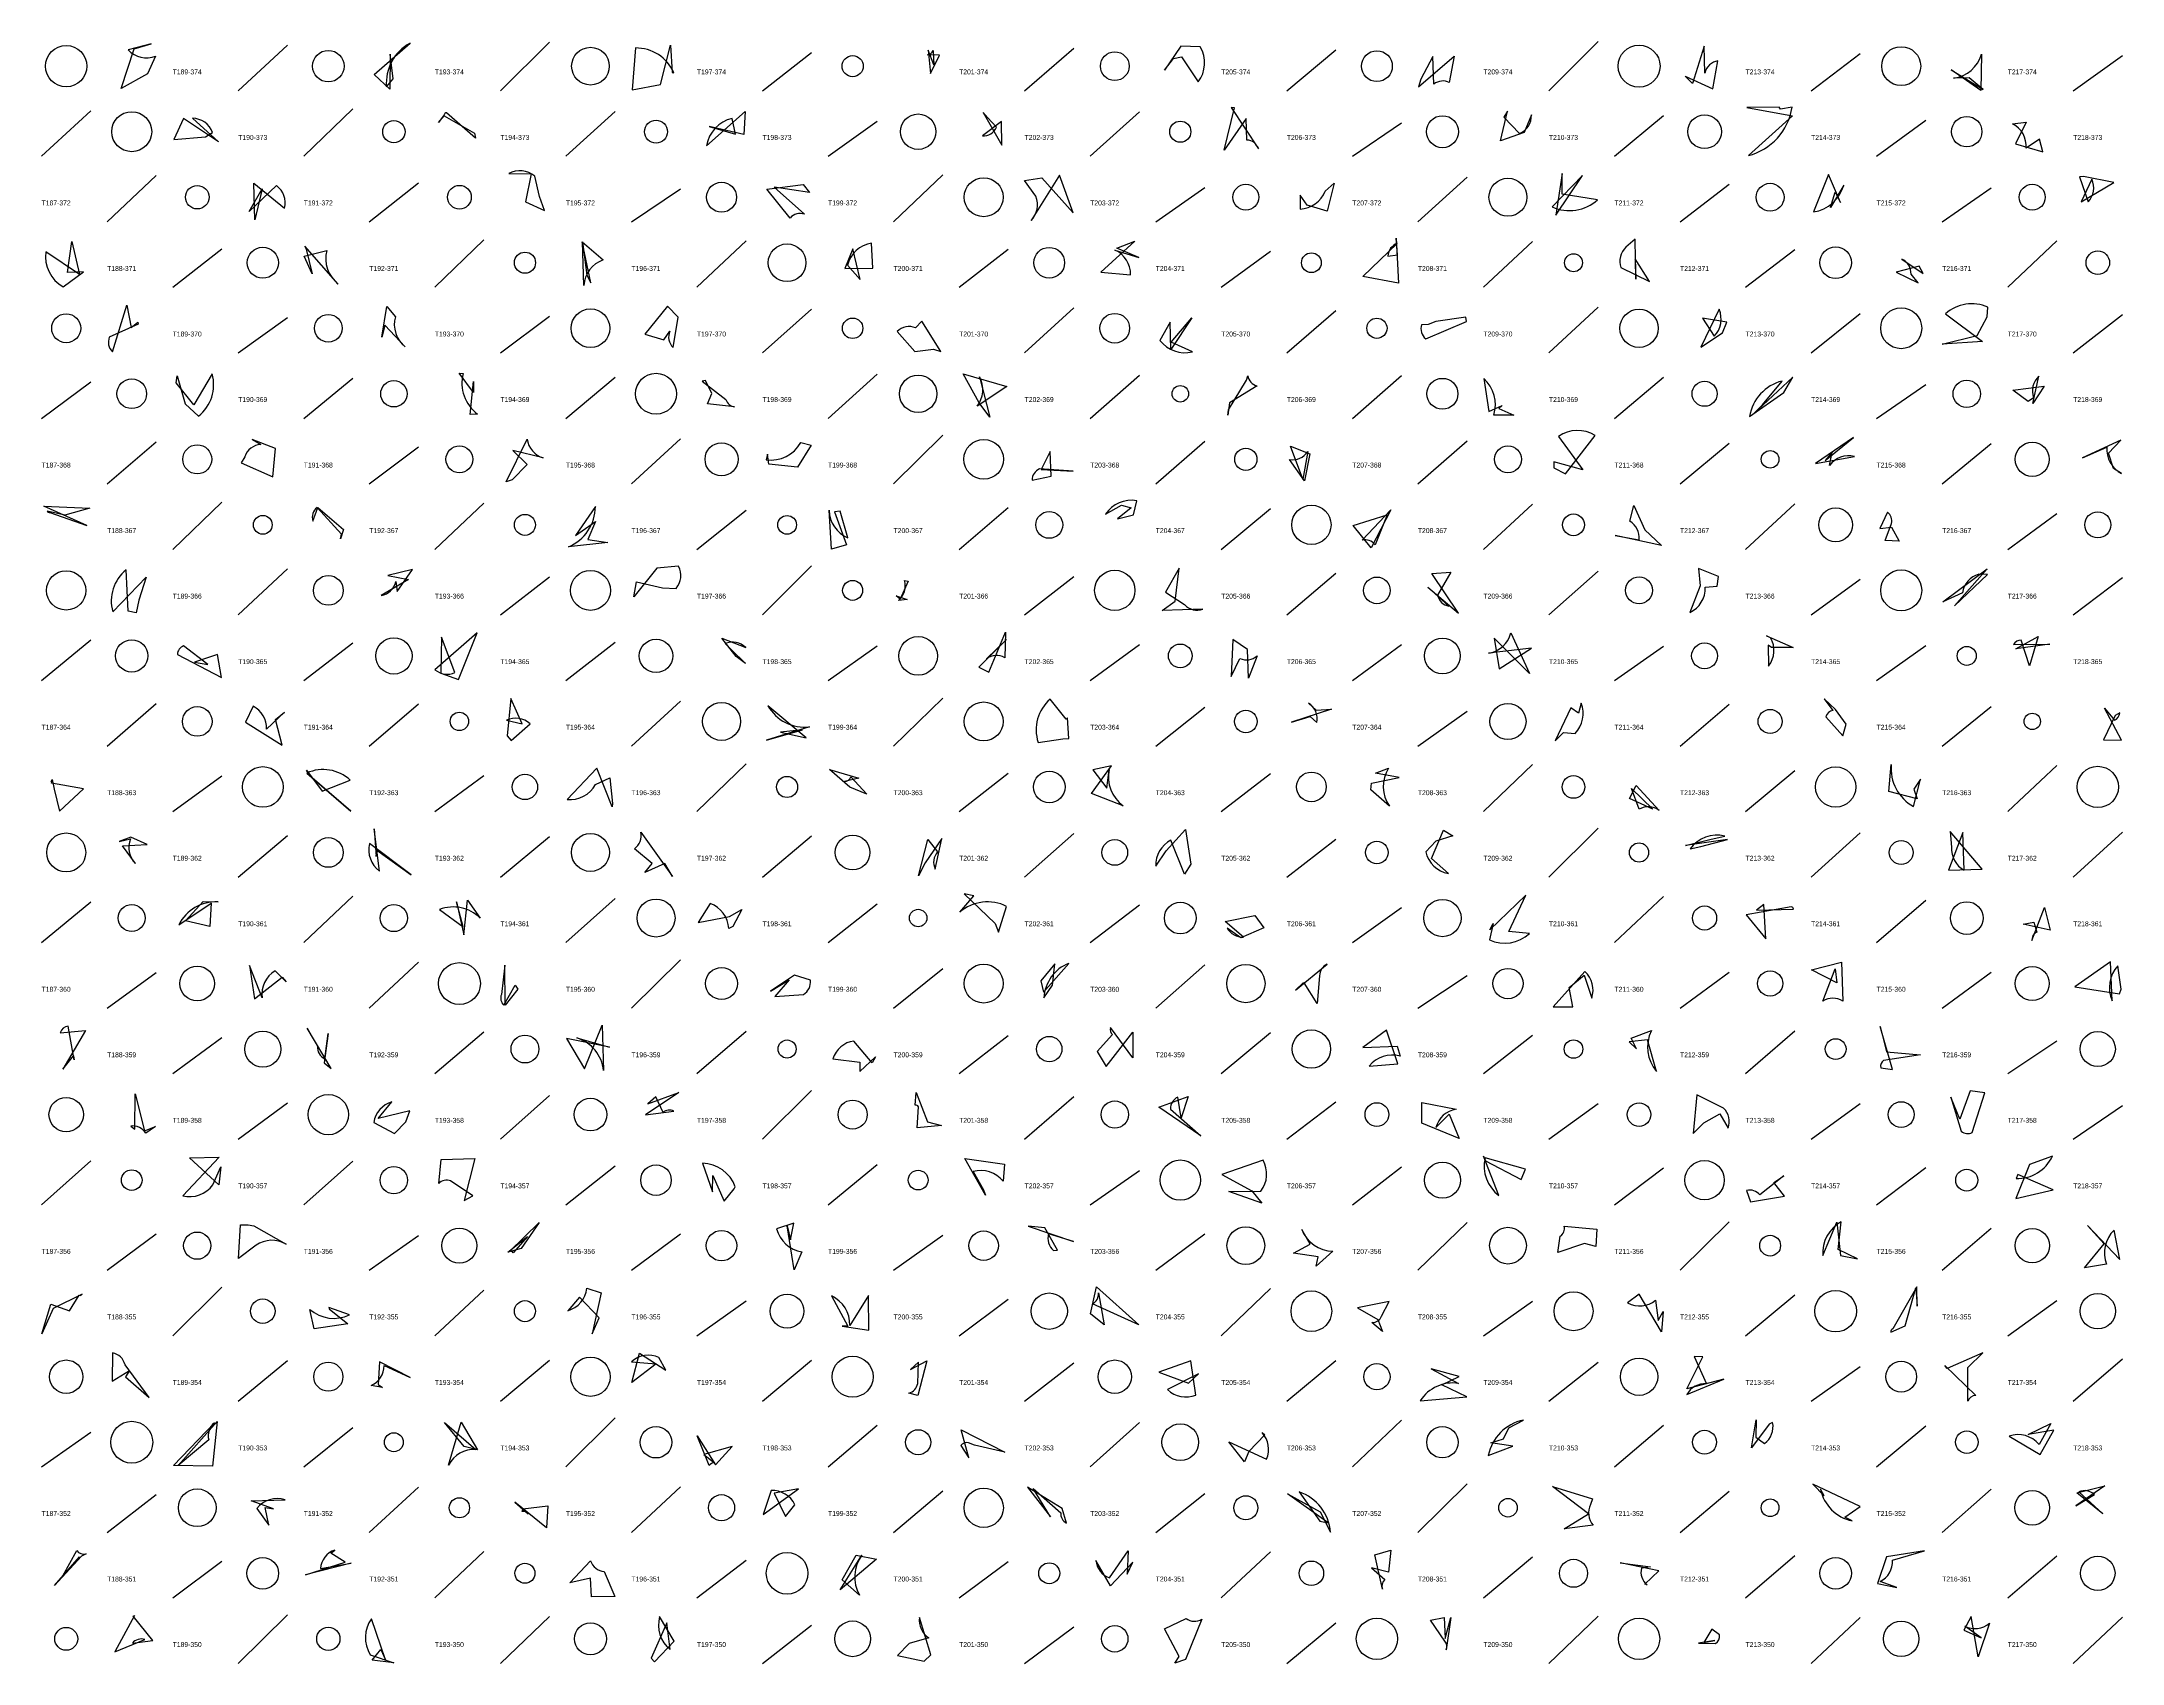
# Model space of a CAD drawing. Header units: millimetres. Extents: x -1 to 9990, y 0 to 15990.
# Drawn here: x 7480 to 8750, y 14000 to 14990 of the extents above; entities that cross this region are included whole.
import ezdxf

# ---------------------------------------------------------------- set-up
doc = ezdxf.new("R2010")
doc.units = ezdxf.units.MM
doc.layers.add('TEXT', color=3, linetype='Continuous')
doc.layers.add('WALL', color=1, linetype='Continuous')

msp = doc.modelspace()

# ---------------------------------------------------------------- linework, layer by layer
for points in [[(7536.4, 14985.5), (7546.9, 14988.6), (7532.8, 14984.9, 0.3), (7549.6, 14981.1), (7544.6, 14970.3), (7528.5, 14961.3)], [(7692.6, 14960.9), (7683, 14970), (7704.9, 14989.1, 0.3), (7690.5, 14962.3), (7694.5, 14967.2), (7692.7, 14982.3)], [(7863.9, 14987.8), (7864.9, 14971.2), (7865.9, 14971, 0.3), (7842.4, 14986.1), (7840.5, 14960.6), (7857.8, 14963.8)], [(8170.9, 14979.7), (8175.8, 14980.6), (8186, 14965.4, 0.3), (8187.2, 14986.7), (8175.4, 14987.3), (8165.4, 14972.6)], [(8483.2, 14968.9), (8500, 14961.2), (8503.1, 14978.3, 0.3), (8495.2, 14970.8), (8494.8, 14987.2), (8487.7, 14964.5)], [(8022.5, 14970.5), (8028.1, 14981.8), (8020.5, 14981.9, 0.3), (8024.2, 14984.5), (8024.6, 14975.9), (8021.2, 14984.7)], [(8320.4, 14962.4), (8342.2, 14981.1), (8339.2, 14965, 0.3), (8329.8, 14964), (8329.1, 14980.9), (8321.8, 14967)], [(8665.1, 14960.8), (8656.4, 14967.9), (8647, 14967.7, 0.3), (8664.1, 14982.3), (8663.7, 14960.1), (8645.5, 14972.8)], [(8208, 14949.5), (8206.1, 14949.8), (8222.7, 14924.6, 0.3), (8215.7, 14929.9), (8215.3, 14943), (8201.7, 14923.8)], [(8520.8, 14949.7), (8548.7, 14944.7), (8521.7, 14920.4, 0.3), (8548.4, 14949.9), (8541.3, 14948.8), (8540.6, 14949.9)], [(7560.7, 14930.2), (7580.1, 14931.8), (7584.4, 14934.6, 0.3), (7572.1, 14943.2), (7588, 14928.8), (7566.5, 14943.1)], [(7744.2, 14934), (7744.9, 14931.1), (7727.2, 14946.6, 0.3), (7725.6, 14945.3), (7722.2, 14940.7), (7725.7, 14944.6)], [(7887.5, 14938.1), (7903.5, 14933.4), (7901.4, 14943.1, 0.3), (7885.8, 14926.4), (7909.4, 14947.4), (7908.6, 14933.3)], [(8066, 14926.8), (8065.9, 14941.2), (8054.2, 14932.4, 0.3), (8062.9, 14937.7), (8057.3, 14943.7), (8054.7, 14946.7)], [(8374.7, 14947.5), (8372.5, 14943.9), (8382.1, 14933.8, 0.3), (8389.3, 14945.3), (8384.8, 14934.5), (8370.4, 14929.5)], [(8701.5, 14922.8), (8699.5, 14930.4), (8691.3, 14925, 0.3), (8683, 14939.7), (8691.2, 14940.8), (8684.7, 14927.6)], [(7787, 14886.8), (7783.9, 14895.4), (7781, 14907.9, 0.3), (7765.1, 14909.4), (7778.8, 14909.3), (7775.4, 14892.1)], [(7610.2, 14881.2), (7609.5, 14903.5), (7628.3, 14888.4, 0.3), (7623.4, 14902.1), (7606.6, 14886.2), (7614.7, 14900.2)], [(7948.7, 14897.9), (7927.1, 14901.1), (7945.6, 14884.6, 0.3), (7936.8, 14882.3), (7922.6, 14899.9), (7944.9, 14902.8)], [(8109.7, 14885.4), (8101.2, 14908.5), (8083.9, 14880.7, 0.3), (8086.9, 14895.6), (8080, 14905.3), (8090.5, 14906.8)], [(8252.4, 14890.2), (8248.1, 14896.2), (8248.1, 14887.8, 0.3), (8263.4, 14898.7), (8269, 14903.6), (8264.6, 14886.4)], [(8404.2, 14884), (8420.5, 14908.2), (8402, 14889.1, 0.3), (8429.7, 14893.4), (8408, 14896.9), (8408.1, 14909.5)], [(8577.9, 14891.8), (8570.6, 14908.8), (8561.4, 14886, 0.3), (8579.9, 14902.4), (8571.8, 14888.7), (8574.6, 14898.1)], [(8726.3, 14907.6), (8723.9, 14907.5), (8729.1, 14892.1, 0.3), (8731.4, 14906), (8724.8, 14892.2), (8744.8, 14904)], [(7498.4, 14867.9), (7503.1, 14847.8), (7482.5, 14861.6, 0.3), (7493.1, 14840.3), (7505.5, 14849.5), (7495.9, 14849)], [(7645.1, 14848.2), (7640.3, 14859.1), (7654, 14862.4, 0.3), (7661.1, 14842), (7640.6, 14865.1), (7641.4, 14863.2)], [(7815.3, 14842.8), (7809.9, 14867.8), (7822.7, 14856.7, 0.3), (7810.9, 14841.2), (7810.1, 14867.7), (7812.8, 14847.4)], [(7970.3, 14851.5), (7987.4, 14851.6), (7986.6, 14866.9, 0.3), (7971.8, 14853.5), (7979.7, 14844.8), (7975.1, 14863.4)], [(8147.3, 14868.1), (8126.4, 14849.3), (8144.7, 14847.7, 0.3), (8135.1, 14862.7), (8149.6, 14858.1), (8136.2, 14863.9)], [(8308.1, 14842.6), (8286.4, 14846.6), (8307.4, 14866.8, 0.3), (8301.7, 14859.1), (8307.6, 14859.8), (8306.7, 14870)], [(8453.1, 14845), (8452.7, 14869.4), (8447, 14864.5, 0.3), (8443.9, 14852), (8461.3, 14843.5), (8452.6, 14857.4)], [(8611.9, 14849.3), (8625.3, 14842.7), (8621, 14848, 0.3), (8615.4, 14857.2), (8628.4, 14848.5), (8626, 14852.9)], [(7538.8, 14818.8), (7538.9, 14817.5), (7521.3, 14809.6, 0.3), (7523.2, 14800.6), (7532.1, 14829.2), (7534.6, 14815.5)], [(7687.6, 14809.5), (7690.8, 14828.3), (7695.9, 14822, 0.3), (7701.9, 14803.6), (7689.5, 14816.9), (7688.5, 14812.6)], [(7848.2, 14811.5), (7859.7, 14808), (7863.4, 14813.3, 0.3), (7865.4, 14803.2), (7868.6, 14821.7), (7862.1, 14828.5)], [(8169.3, 14802), (8168.9, 14818.7), (8162.6, 14807.6, 0.3), (8182.4, 14800.6), (8169.5, 14806.6), (8182.1, 14821.3)], [(8330.9, 14819.1), (8326.2, 14817.4), (8322.2, 14817.2, 0.3), (8324.8, 14808.6), (8349.6, 14819.1), (8349.2, 14821.7)], [(8508.6, 14818.8), (8493.7, 14821.1), (8500.8, 14810.1, 0.3), (8503.9, 14826.6), (8492.7, 14803.4), (8505.9, 14812.2)], [(8661.3, 14810.6), (8667.4, 14822), (8667.9, 14827.8, 0.3), (8642.1, 14823.8), (8664.7, 14806.9), (8640.1, 14805.3)], [(8028.8, 14800.9), (8017.2, 14819.4), (8013.4, 14815.3, 0.3), (8002.2, 14813), (8012.9, 14800.9), (8024.3, 14802.3)], [(7562.8, 14785.9), (7567.7, 14768.9), (7575.8, 14761.4, 0.3), (7584.1, 14787.1), (7572.9, 14768.2), (7562.1, 14781.7)], [(7743.6, 14775.8), (7734.9, 14787.5), (7737.2, 14787.4, 0.3), (7746, 14762.6), (7741.5, 14762.4), (7743.5, 14782.5)], [(7885.2, 14783.1), (7883.2, 14782.7), (7897.7, 14771.6, 0.3), (7903, 14767), (7886.4, 14768.8), (7889.1, 14775.2)], [(8042.4, 14787.2), (8069.1, 14779.4), (8051, 14767.4, 0.3), (8052.4, 14785.3), (8058.7, 14760.8), (8052.3, 14769.5)], [(8204.5, 14765.3), (8215.4, 14783.3), (8216.2, 14786, 0.3), (8221.9, 14779.8), (8205, 14769.4), (8204, 14762)], [(8369.4, 14766.1), (8378.5, 14762), (8366.3, 14761.9, 0.3), (8360.2, 14784.3), (8363.3, 14764.1), (8371.5, 14767.8)], [(8524.4, 14762.4), (8530.4, 14768.2), (8542.3, 14782.8, 0.3), (8522.5, 14761.1), (8543.4, 14775.7), (8548.9, 14785.1)], [(8702.2, 14779.7), (8695.4, 14769), (8699, 14785.7, 0.3), (8695.8, 14772.6), (8692.4, 14770.3), (8683.2, 14777.3)], [(7622.7, 14741.7), (7608.6, 14747.2), (7613.7, 14744.1, 0.3), (7604, 14736.6), (7601.7, 14732.8), (7621.2, 14724.4)], [(7767.2, 14722.4), (7763.5, 14721.3), (7776.4, 14747.4, 0.3), (7786.2, 14735.9), (7767.7, 14740.3), (7776.4, 14731.9)], [(7923.8, 14732), (7923.1, 14738.2), (7922.2, 14734.7, 0.3), (7943.4, 14745.2), (7949.6, 14743.6), (7941.3, 14730.2)], [(8402.9, 14729.9), (8410.1, 14726.2), (8428.3, 14749.5, 0.3), (8405.8, 14749), (8420.7, 14728.6), (8402.9, 14733.5)], [(8585.8, 14748.4), (8562.7, 14732.4), (8586.5, 14736.7, 0.3), (8571.2, 14731.3), (8572.8, 14739.4), (8568.6, 14734.2)], [(8749, 14746.6), (8725.6, 14735.9), (8740.5, 14742.4, 0.3), (8749.5, 14726.3), (8744.6, 14729.4), (8741.5, 14738.7)], [(8090.1, 14728.7), (8109.6, 14727.8), (8089, 14729.1, 0.3), (8084.5, 14722.3), (8096.2, 14724.7), (8095.5, 14739.8)], [(8254, 14738.3), (8250.8, 14721.9), (8241.6, 14734.9, 0.3), (8252.8, 14739.8), (8249.7, 14722.9), (8242.2, 14743.1)], [(8136.7, 14698.7), (8146.5, 14701.1), (8148.4, 14709.7, 0.3), (8129.4, 14701.5), (8139.1, 14707.1), (8145, 14705.3)], [(8468.7, 14682.3), (8440.4, 14688.5), (8455, 14685.9, 0.3), (8449.4, 14697.2), (8451.9, 14706.9), (8458.5, 14692)], [(7509.4, 14705.2), (7494.1, 14700.9), (7483.3, 14703.3, 0.3), (7485, 14702.6), (7507.5, 14694.6), (7481.4, 14706.5)], [(7662.4, 14686.4), (7663, 14689.4), (7648.1, 14705.6, 0.3), (7645.5, 14697.3), (7648.5, 14705.5), (7664.3, 14692.2)], [(7813.3, 14686), (7825.5, 14684.3), (7801.5, 14681.5, 0.3), (7818, 14706.2), (7805.9, 14688.4), (7818, 14697)], [(7971.3, 14682.9), (7962.1, 14680.2), (7960.7, 14703.9, 0.3), (7972.1, 14687.1), (7967.3, 14703.3), (7963.9, 14703)], [(8280.5, 14694.6), (8301.3, 14701.1), (8293.9, 14682.8, 0.3), (8286, 14685.6), (8303.4, 14704.2), (8291.5, 14681)], [(8613.8, 14685), (8605.2, 14685.4), (8609.1, 14695.9, 0.3), (8606.6, 14702.7), (8601.9, 14692.7), (8609, 14693.6)], [(7843.1, 14660.2), (7859, 14656.5), (7867.3, 14656.2, 0.3), (7868.8, 14669.7), (7855.4, 14668.6), (7841.4, 14651.1)], [(7537.7, 14641.2), (7532.8, 14642.3), (7531.6, 14667.5, 0.3), (7523.4, 14642), (7543.8, 14663), (7539.3, 14649.1)], [(7691.4, 14664), (7704, 14661.6), (7687.3, 14651.9, 0.3), (7696.2, 14660.4), (7697, 14654.3), (7706.3, 14667.7)], [(8001.5, 14651.6), (8008.2, 14649.4), (8003, 14648.9, 0.3), (8006.6, 14661), (8008.9, 14660.6), (8004.1, 14649.6)], [(8174.3, 14668.5), (8165.9, 14654), (8177.6, 14646.3, 0.3), (8188.8, 14643.5), (8164, 14642.7), (8171.8, 14648.4)], [(8328.6, 14665.4), (8340.1, 14666.2), (8332, 14652, 0.3), (8338.9, 14645.4), (8326.1, 14656.9), (8344.7, 14641)], [(8491.3, 14668.4), (8492.4, 14657.8), (8486, 14641.5, 0.3), (8495.4, 14656.9), (8502.7, 14657.5), (8503.5, 14663.5)], [(8647.6, 14645.5), (8667.7, 14664.6), (8662.3, 14664.8, 0.3), (8652.4, 14653.5), (8640.5, 14648), (8667.5, 14668.2)], [(7573.4, 14611.2), (7581.4, 14609.7), (7566.7, 14621.2, 0.3), (7562.9, 14615.9), (7589.8, 14601.8), (7587.4, 14615.8)], [(7734.5, 14600.7), (7745.8, 14629), (7720.1, 14606.6, 0.3), (7732.3, 14604.9), (7724.1, 14626.4), (7723.7, 14604.4)], [(7904, 14614.7), (7895.2, 14625.9), (7909.8, 14620.1, 0.3), (7897.2, 14622.5), (7901.1, 14618.7), (7909.6, 14610.4)], [(8058.1, 14605.1), (8068.3, 14629.5), (8067.9, 14613.9, 0.3), (8056.7, 14613.2), (8068.9, 14625.1), (8052, 14608.1)], [(8207.1, 14625), (8206, 14602.4), (8211.4, 14613.4, 0.3), (8221.9, 14615.1), (8216.6, 14601.5), (8216.1, 14619)], [(8369.6, 14607.1), (8389.4, 14619.7), (8363.1, 14616.6, 0.3), (8376.8, 14629), (8388.1, 14604.2), (8366.5, 14625.9)], [(8535.8, 14620.1), (8533.9, 14621.6), (8534.1, 14608.8, 0.3), (8535.3, 14626.1), (8532.7, 14627.2), (8549, 14620.1)], [(8698.5, 14626.9), (8693.4, 14608.9), (8688.2, 14624.6, 0.3), (8683.6, 14621.9), (8705.7, 14622.2), (8685, 14619.4)], [(7622.8, 14576.2), (7628.2, 14580.6), (7617.2, 14570.3, 0.3), (7609.1, 14584.3), (7604.5, 14574.5), (7626.9, 14560.6)], [(7764.2, 14566.2), (7766.6, 14563.3), (7778.1, 14573.6, 0.3), (7763.7, 14575.7), (7773.4, 14573.5), (7766.4, 14589)], [(7931, 14568.4), (7946.6, 14565), (7923.3, 14584.6, 0.3), (7948.7, 14571.7), (7922.4, 14563.5), (7944.5, 14569.9)], [(8106.1, 14577.3), (8105.4, 14576.4), (8095.6, 14588.6, 0.3), (8088.2, 14562.2), (8103.4, 14564.3), (8107, 14564.5)], [(8242.8, 14574.6), (8254.2, 14578.1), (8258.4, 14574.3, 0.3), (8253.3, 14586.1), (8257.9, 14581.9), (8267.3, 14582.5)], [(8403.8, 14563.1), (8408.9, 14568.3), (8416, 14567.7, 0.3), (8419.6, 14586.1), (8418.1, 14580), (8413.4, 14583.4)], [(8575, 14582.2), (8568, 14588.8), (8573.3, 14581.6, 0.3), (8568.9, 14577.8), (8579.3, 14566.3), (8581.5, 14573.3)], [(8749.4, 14563.6), (8739.1, 14583), (8745.1, 14575.7, 0.3), (8748.4, 14580.3), (8745.5, 14578.7), (8738.5, 14563.7)], [(7641.7, 14545.3), (7651.3, 14532.5), (7668.4, 14539.2, 0.3), (7641.9, 14543.5), (7668.7, 14520.2), (7643.7, 14541.8)], [(7828.3, 14522.9), (7818.8, 14546.5), (7800.7, 14527.4, 0.3), (7818.1, 14536.5), (7826.8, 14540.5), (7828.4, 14525)], [(7960.9, 14545.6), (7978.8, 14540.4), (7970.1, 14538.4, 0.3), (7974, 14541.1), (7983.7, 14530.7), (7973.2, 14534.8)], [(8121.6, 14545.4), (8130.1, 14534.3), (8131.6, 14545.7, 0.3), (8140.1, 14523.5), (8120.8, 14531.1), (8133, 14547.8)], [(8308.5, 14540.7), (8294.1, 14543.4), (8302, 14546.5, 0.3), (8302.7, 14523.2), (8291.3, 14533.3), (8291.7, 14537.4)], [(8624.8, 14527.7), (8607.4, 14532.3), (8608.9, 14548.8, 0.3), (8622.6, 14523), (8626.7, 14539.7), (8622.7, 14533.6)], [(7490.9, 14520.3), (7505.6, 14533.8), (7486.1, 14537.4, 0.3), (7485.9, 14538.4), (7486.4, 14539.6), (7487.6, 14533.7)], [(8449.2, 14528), (8453.3, 14535.9), (8467.3, 14520.7, 0.3), (8455, 14521.4), (8450.4, 14534.1), (8463.4, 14521.5)], [(7534.4, 14504.4), (7527.3, 14501.7), (7534.3, 14503.3, 0.3), (7537.3, 14488.2), (7529.3, 14499.1), (7544.5, 14499.9)], [(7684.6, 14496.4), (7705.5, 14481.4), (7680.1, 14500.4, 0.3), (7686.2, 14483.7), (7682.9, 14509.4), (7684.2, 14492.5)], [(7848.1, 14482.7), (7852.7, 14488.3), (7841.8, 14497.2, 0.3), (7845.7, 14507.5), (7865, 14480.3), (7860.4, 14488.2)], [(8015.2, 14480.8), (8021, 14502.9), (8026.8, 14495.4, 0.3), (8025.4, 14484.9), (8029.4, 14503.5), (8019.3, 14488.7)], [(8181.4, 14487.9), (8177.6, 14481.8), (8169.3, 14502.5, 0.3), (8160.1, 14486.6), (8166.4, 14496.1), (8178.1, 14509)], [(8341.4, 14505.2), (8330.9, 14501.9), (8324.8, 14495.4, 0.3), (8338.6, 14482.2), (8328.4, 14491.3), (8335.7, 14508.7)], [(8483.3, 14499.2), (8499.1, 14503.1), (8507.4, 14505, 0.3), (8486.1, 14497.2), (8492.8, 14498.6), (8508.9, 14503)], [(8664.4, 14484.9), (8644.8, 14507.8), (8645.8, 14498.3, 0.3), (8653.5, 14484.2), (8652.6, 14507.3), (8643.9, 14484.3)], [(7737.8, 14444.7), (7739.9, 14465.9), (7747.6, 14454.9, 0.3), (7722.9, 14460.2), (7737.2, 14449.7), (7733.2, 14464.8)], [(8062, 14451.7), (8064.1, 14446.4), (8069, 14462.1, 0.3), (8040.4, 14458.6), (8048.9, 14468.5), (8043.1, 14469.7)], [(8363.9, 14447.7), (8366, 14451.6), (8363.7, 14441.7, 0.3), (8388.2, 14445.5), (8375.6, 14446.7), (8385.8, 14469)], [(7567.9, 14453.2), (7578.7, 14465), (7587.7, 14464.8, 0.3), (7563.7, 14450.9), (7583.5, 14464.1), (7582.6, 14449.9)], [(7907.4, 14460.1), (7901.8, 14449.8), (7899.4, 14448.6, 0.3), (7888.1, 14463.9), (7880.8, 14452.3), (7899.8, 14456)], [(8226, 14449), (8211.9, 14442.9), (8203.7, 14448.9, 0.3), (8213.5, 14443.4), (8202.3, 14452.9), (8220.4, 14456.5)], [(8531.2, 14463.3), (8526.6, 14459.7), (8549.3, 14460.4, 0.3), (8547.9, 14461.9), (8520.4, 14456.9), (8532.3, 14442.3)], [(8689.4, 14451.2), (8696, 14452.5), (8697.7, 14446.4, 0.3), (8694.7, 14441.2), (8702.5, 14461.5), (8706, 14447.5)], [(8089.9, 14416.7), (8091.4, 14409.8), (8107, 14427.3, 0.3), (8091.8, 14406.2), (8097, 14414.1), (8098.5, 14427)], [(8560.2, 14423.4), (8578.6, 14428.1), (8579.3, 14404.2, 0.3), (8567.2, 14404.3), (8574.7, 14423.9), (8575.8, 14415.5)], [(8748.2, 14408.7), (8749.2, 14411.5), (8747.2, 14425.8, 0.3), (8743.8, 14404.5), (8742.7, 14428.2), (8720.9, 14413)], [(7626.8, 14418.8), (7629.2, 14416), (7622.5, 14422.7, 0.3), (7614.6, 14406.3), (7606.9, 14426), (7609.9, 14405.6)], [(7763, 14401.9), (7762.7, 14426.2), (7760.6, 14408.4, 0.3), (7762.1, 14401.8), (7769, 14414), (7770.6, 14411.6)], [(7936.3, 14417.2), (7927.5, 14407.1), (7945, 14408.4, 0.3), (7949.2, 14417), (7939.6, 14420.1), (7924.8, 14410.4)], [(8249.8, 14415.2), (8245.4, 14410.9), (8264.6, 14426.8, 0.3), (8260, 14419.7), (8258.5, 14402.8), (8250.6, 14415.5)], [(8412.4, 14412.5), (8421.4, 14420.2), (8426.1, 14406.1, 0.3), (8421.9, 14422.3), (8402.6, 14400.8), (8414.6, 14400.8)], [(7811.4, 14363), (7822.1, 14389.5), (7823, 14361.9, 0.3), (7806.7, 14381.8), (7826.7, 14376.2), (7800.3, 14381.5)], [(7499.5, 14370.9), (7499.9, 14368.5), (7496.2, 14388.9, 0.3), (7491.3, 14385), (7506.8, 14386.3), (7493, 14362.8)], [(7656.7, 14363.1), (7642.1, 14387.7), (7648.3, 14376.7, 0.3), (7652.8, 14369.1), (7654.8, 14384.6), (7652.4, 14366.6)], [(7988.9, 14370.2), (7986.9, 14366.5), (7975.8, 14379.9, 0.3), (7963, 14369), (7979.5, 14367), (7979.3, 14361.3)], [(8146.1, 14385.3), (8146.1, 14369.6), (8132.4, 14388.2, 0.3), (8133.6, 14383.8), (8124.2, 14373.5), (8129.8, 14364.3)], [(8286.5, 14375.9), (8307.4, 14376.8), (8309.1, 14370.7, 0.3), (8290.3, 14364.6), (8307.8, 14366), (8300.8, 14386.6)], [(8453.5, 14375.1), (8450.2, 14381.7), (8462.5, 14386.3, 0.3), (8465.7, 14361.4), (8460.1, 14380.7), (8449, 14379.4)], [(8606, 14373.4), (8626.7, 14371.5), (8604.2, 14368.1, 0.3), (8602.5, 14363.6), (8609.6, 14362.5), (8602.2, 14388.7)], [(7542.7, 14325.1), (7549.5, 14327.8), (7543.6, 14323.6, 0.3), (7534.4, 14328), (7536.8, 14326.1), (7537, 14347.7)], [(7704.7, 14337.4), (7685.5, 14332.6), (7693.8, 14342.7, 0.3), (7682.8, 14330.2), (7695.4, 14323.5), (7702.2, 14330.5)], [(7869, 14348.4), (7848.5, 14334.9), (7865.9, 14337.1, 0.3), (7859.3, 14336.3), (7854.9, 14345.8), (7850, 14341.5)], [(8029.2, 14328.3), (8014.3, 14327), (8015.3, 14339.8, 0.3), (8013.2, 14340.7), (8013.7, 14348.5), (8020.6, 14330.5)], [(8179.7, 14346), (8175.6, 14333), (8173.5, 14345.7, 0.3), (8169, 14338.4), (8187.6, 14322.1), (8161.8, 14339.6)], [(8322.4, 14329.7), (8322.5, 14342.3), (8343.4, 14338.3, 0.3), (8331, 14327.1), (8339.2, 14335.2), (8345.2, 14320.4)], [(8494.6, 14330), (8504.3, 14335.4), (8509.3, 14326.8, 0.3), (8506.6, 14338.9), (8490.2, 14347), (8488, 14323.5)], [(8650.7, 14332.2), (8645.2, 14345.7), (8651.6, 14324.8, 0.3), (8658.3, 14324.1), (8666, 14348.3), (8657, 14349.6)], [(7570.3, 14308.6), (7588.4, 14309.1), (7566.1, 14285.4, 0.3), (7584.5, 14292.1), (7589.3, 14303.1), (7588.1, 14292.1)], [(7737.9, 14282.5), (7743.1, 14285.4), (7729.6, 14294.5, 0.3), (7722.4, 14292.9), (7723.8, 14307.6), (7744.4, 14308.1)], [(7896.5, 14282.2), (7902.6, 14289.6), (7903.4, 14291, 0.3), (7883.4, 14305.4), (7889.5, 14287.8), (7889.7, 14297.9)], [(8043.4, 14308.3), (8067.6, 14304.8), (8066.9, 14294.3, 0.3), (8048.5, 14300.2), (8054.9, 14289.1), (8056.2, 14285.9)], [(8224.7, 14280.9), (8204.7, 14288), (8224.2, 14288.3, 0.3), (8225.5, 14307.1), (8200.4, 14298.5), (8218.7, 14288.5)], [(8383, 14295.3), (8385.7, 14301.7), (8361, 14308.6, 0.3), (8369.5, 14285.6), (8360, 14309.6), (8361.2, 14306.8)], [(8707.8, 14289.1), (8686.1, 14298.4), (8685.1, 14296, 0.3), (8707.3, 14309.6), (8693.4, 14304.5), (8684.9, 14283.8)], [(8537.3, 14293.5), (8543.4, 14297.6), (8528.7, 14286, 0.3), (8520.6, 14288.6), (8523, 14281.7), (8543.7, 14285.2)], [(7606, 14267.8), (7609.6, 14267.1), (7629.2, 14255.9, 0.3), (7610.9, 14255.2), (7600.1, 14247.2), (7601.3, 14267.8)], [(7764.5, 14251.1), (7776.6, 14260.5), (7767.9, 14250.7, 0.3), (7765.6, 14251.5), (7783.6, 14269.1), (7772.7, 14253.3)], [(7937, 14258.5), (7939.2, 14268.8), (7928.6, 14265.3, 0.3), (7944, 14251.3), (7939.4, 14240.2), (7935.1, 14267)], [(8082.2, 14266.9), (8109.9, 14257.6), (8094.6, 14262.3, 0.3), (8097.7, 14252), (8100, 14252.2), (8092.3, 14265.8)], [(8244.1, 14250.5), (8254.3, 14255.9), (8249.1, 14264.8, 0.3), (8268.1, 14251.6), (8258, 14242.5), (8259.2, 14248.2)], [(8421.7, 14256.4), (8405.4, 14250.9), (8406.9, 14260.7, 0.3), (8409.3, 14266.8), (8429.2, 14265.1), (8428.6, 14254.5)], [(8588.4, 14247), (8576.5, 14252.7), (8578.4, 14269.5, 0.3), (8567.2, 14248.9), (8575.8, 14269.3), (8577.9, 14249)], [(8728.8, 14267.3), (8748.4, 14246.5), (8744.9, 14264.5, 0.3), (8740.3, 14243.6), (8726.8, 14241.4), (8738.9, 14256.2)], [(7485.6, 14219.2), (7497.1, 14215.2), (7503, 14224.7, 0.3), (7504.8, 14225.3), (7487.1, 14216.7), (7480.2, 14201.2)], [(7820.3, 14211), (7808.2, 14223.6), (7801.2, 14215.3, 0.3), (7812.8, 14229), (7821.6, 14226.3), (7816, 14201.1)], [(7984.9, 14203.4), (7984.6, 14224.5), (7973.3, 14206.3, 0.3), (7962.1, 14224.3), (7972.1, 14205.9), (7968.6, 14205.9)], [(8123.9, 14229.9), (8149.7, 14206.6), (8121.4, 14219.4, 0.3), (8125, 14226.1), (8128.6, 14206.6), (8120.1, 14213.4)], [(8468.8, 14202.3), (8455, 14225.3), (8448, 14220, 0.3), (8465.1, 14221.7), (8466.7, 14209.4), (8469.8, 14214.8)], [(8624.8, 14218), (8624.5, 14229.9), (8609.8, 14204.2, 0.3), (8608.6, 14202.2), (8617.5, 14206), (8623.9, 14229.3)], [(7667, 14207.3), (7646.3, 14204.3), (7643.7, 14216.1, 0.3), (7667.9, 14212.8), (7655.3, 14217.2), (7655.5, 14216.4)], [(8295.6, 14209.9), (8298.4, 14202.6), (8292, 14208, 0.3), (8297.9, 14212), (8302.5, 14221), (8283.1, 14217)], [(7531.3, 14175), (7545.6, 14162.3), (7530.9, 14182.3, 0.3), (7523.3, 14189.5), (7523.1, 14172.3), (7533.6, 14178.7)], [(7845, 14189.3), (7860.9, 14179), (7856.8, 14186.8, 0.3), (7840.1, 14184.1), (7855.1, 14182.9), (7840.2, 14171.4)], [(8494, 14187.1), (8488.7, 14187.3), (8496.2, 14170.6, 0.3), (8484.1, 14164.1), (8506.7, 14173.4), (8484.2, 14167.7)], [(8643.1, 14180.1), (8641.6, 14181.8), (8660.5, 14163.5, 0.3), (8655.6, 14160.1), (8655.6, 14180.6), (8664.8, 14189.6)], [(7685.4, 14170.3), (7688, 14168.4), (7681.2, 14169.7, 0.3), (7689, 14181.8), (7704.9, 14174.6), (7686.2, 14184.1)], [(8020.3, 14184.6), (8014.8, 14163.5), (8009.4, 14165, 0.3), (8014.7, 14170.8), (8015.3, 14183.8), (8010.3, 14179.5)], [(8180, 14171), (8186.2, 14176.8), (8167.2, 14167.2, 0.3), (8184.5, 14163.8), (8181.5, 14184.6), (8161.9, 14177.7)], [(8345.2, 14175.1), (8328.2, 14179.8), (8344.8, 14170.9, 0.3), (8321.5, 14160.3), (8349.9, 14162.7), (8334.7, 14170.1)], [(8372.2, 14137), (8375.6, 14143.7), (8384.4, 14148.5, 0.3), (8363, 14127), (8377.9, 14132.7), (8364.6, 14134.7)], [(8526.5, 14148.7), (8526.3, 14138.1), (8531.5, 14134.2, 0.3), (8536.5, 14147.1), (8534.4, 14146.1), (8523.7, 14131.5)], [(7584.3, 14120.3), (7560.4, 14120.7), (7585.5, 14146.9, 0.3), (7582, 14136.4), (7563.3, 14120.7), (7587.1, 14147.6)], [(7738, 14132.3), (7726, 14147), (7745, 14130.6, 0.3), (7728.4, 14121), (7736, 14147.3), (7746, 14130.3)], [(7901.5, 14132.4), (7884.1, 14127.6), (7890.7, 14122.4, 0.3), (7887.5, 14120.7), (7880.2, 14139), (7891.3, 14121.3)], [(8068, 14129), (8049.4, 14133.3), (8045.7, 14134.6, 0.3), (8041, 14133), (8045.9, 14125.4), (8041.2, 14142.6)], [(8214.2, 14123.1), (8204.6, 14135.2), (8227.6, 14124.7, 0.3), (8224.9, 14140.9), (8226.6, 14139.5), (8216.9, 14129.3)], [(8692.4, 14139.8), (8706.4, 14146.4), (8699.3, 14133.7, 0.3), (8680.8, 14138.8), (8699.8, 14127.6), (8708.2, 14142.3)], [(7621.5, 14094.3), (7607.9, 14099.2), (7628.6, 14099.9, 0.3), (7611.3, 14094.6), (7618.6, 14084.3), (7616.4, 14095.1)], [(7788.1, 14082.7), (7768.8, 14098.4), (7777, 14091.3, 0.3), (7773.3, 14092.7), (7773.8, 14094.4), (7789, 14096.1)], [(7927.1, 14103.9), (7934.1, 14089.6), (7939.8, 14096.8, 0.3), (7925.2, 14105.6), (7920.5, 14090.8), (7941.9, 14106.6)], [(8095.7, 14089.5), (8085.2, 14106.8), (8102, 14092, 0.3), (8105.6, 14085.6), (8102.9, 14094.6), (8081.7, 14107.5)], [(8240.5, 14103.5), (8260.3, 14092.5), (8266.7, 14080.1, 0.3), (8247.5, 14104.7), (8260.1, 14086.8), (8265.3, 14085.8)], [(8402.1, 14108), (8426.6, 14100.4), (8425.4, 14097, 0.3), (8426.9, 14084.3), (8409.2, 14082.2), (8424.1, 14091.3)], [(8561, 14109.5), (8567.9, 14102.3), (8565.7, 14106.4, 0.3), (8585.1, 14087), (8580.5, 14089.3), (8589.9, 14095.8)], [(8739.3, 14108.4), (8721.5, 14096.2), (8732.9, 14103, 0.3), (8723.5, 14104.8), (8738.1, 14091.3), (8722.1, 14104.1)], [(7503.1, 14065), (7492.9, 14053.4), (7501.4, 14068.9, 0.3), (7507.1, 14066.8), (7504.3, 14065.5), (7487.8, 14047.5)], [(7665.3, 14061.8), (7656.5, 14067.3), (7658.9, 14069.2, 0.3), (7650.2, 14057.9), (7668.9, 14061.1), (7641.1, 14054)], [(7815, 14052), (7802.4, 14049.1), (7815, 14062.7, 0.3), (7823.4, 14056), (7829.8, 14040.9), (7815.6, 14040.6)], [(7989.5, 14063.6), (7967.4, 14044.8), (7980.7, 14066.1, 0.3), (7979.2, 14041.7), (7968.6, 14051), (7977.1, 14066)], [(8146, 14061.8), (8132.3, 14047.3), (8123.5, 14062.9, 0.3), (8131.7, 14052.3), (8143.2, 14068.7), (8142.5, 14054.4)], [(8302, 14055.6), (8291.7, 14058.3), (8299.8, 14051.2, 0.3), (8298.4, 14045.3), (8293.7, 14066.3), (8303.4, 14069.2)], [(8443.4, 14061.4), (8462, 14059), (8456.5, 14058.2, 0.3), (8459.9, 14048), (8458.5, 14048.3), (8467.1, 14056.5)], [(8600.5, 14048.7), (8612.3, 14046.3), (8602.1, 14049.9, 0.3), (8609.7, 14063), (8629.3, 14068.8), (8606.1, 14065.1)], [(7536.7, 14029.3), (7524.7, 14007.1), (7543, 14014.6, 0.3), (7535.4, 14012.3), (7547.8, 14014), (7535.9, 14028.8)], [(7687.1, 14008.4), (7689.8, 14002.2), (7681.3, 14027.3, 0.3), (7680.6, 14005.2), (7695, 14000.3), (7681.7, 14001.9)], [(7854.1, 14000.9), (7866, 14013.5), (7857.2, 14028.6, 0.3), (7863.6, 14008.4), (7861.7, 14024.7), (7852, 14003.2)], [(8018.7, 14001.4), (8022.7, 14005.3), (8015.8, 14028.1, 0.3), (8021.5, 14015.6), (8009.6, 14012.1), (8002.3, 14004.9)], [(8174.3, 14004.3), (8165.4, 14021.1), (8178.5, 14027.4, 0.3), (8188.2, 14026.9), (8178.1, 14002.4), (8171.6, 14000.1)], [(8336.7, 14015.1), (8340.2, 14028.1), (8337.2, 14008.3, 0.3), (8336.4, 14013.6), (8327.7, 14026.4), (8336.1, 14028)], [(8501.3, 14013.9), (8491.2, 14012.4), (8501.7, 14012.2, 0.3), (8504.1, 14017.4), (8499.4, 14020.9), (8494.6, 14012.7)], [(8653.3, 14020.2), (8663.8, 14015.7), (8653.8, 14022.8, 0.3), (8668.9, 14024.5), (8661.9, 14004.1), (8657.7, 14028.6)]]:
    msp.add_lwpolyline(points, format="xyb", close=True)
for centre, radius in [((7495, 14975), 12.6), ((7815, 14975), 11.5), ((8455, 14975), 12.8), ((8615, 14975), 11.9), ((7655, 14975), 9.62), ((7975, 14975), 6.47), ((8135, 14975), 8.77), ((8295, 14975), 9.41), ((7535, 14935), 12.2), ((7695, 14935), 6.83), ((7855, 14935), 6.98), ((8015, 14935), 10.8), ((8175, 14935), 6.45), ((8335, 14935), 9.76), ((8495, 14935), 10.3), ((8655, 14935), 9.29), ((7575, 14895), 7.19), ((7735, 14895), 7.24), ((7895, 14895), 9.16), ((8055, 14895), 11.9), ((8215, 14895), 7.89), ((8375, 14895), 11.6), ((8535, 14895), 8.5), ((8695, 14895), 7.91), ((7615, 14855), 9.49), ((7775, 14855), 6.46), ((7935, 14855), 11.5), ((8095, 14855), 9.39), ((8255, 14855), 6.03), ((8415, 14855), 5.47), ((8575, 14855), 9.7), ((8735, 14855), 7.19), ((7495, 14815), 8.85), ((7655, 14815), 8.42), ((7815, 14815), 11.8), ((7975, 14815), 6.25), ((8135, 14815), 9.06), ((8295, 14815), 6.17), ((8455, 14815), 11.7), ((8615, 14815), 12.5), ((7535, 14775), 9.05), ((7695, 14775), 8.04), ((7855, 14775), 12.5), ((8015, 14775), 11.4), ((8335, 14775), 9.44), ((8655, 14775), 8.37), ((8175, 14775), 5.05), ((8495, 14775), 7.65), ((7895, 14735), 10.1), ((8055, 14735), 12.1), ((8695, 14735), 10.4), ((7575, 14735), 8.85), ((7735, 14735), 8.2), ((8215, 14735), 6.8), ((8375, 14735), 8.22), ((8535, 14735), 5.39), ((8255, 14695), 12), ((7615, 14695), 5.73), ((7775, 14695), 6.42), ((7935, 14695), 5.7), ((8095, 14695), 8.21), ((8415, 14695), 6.65), ((8575, 14695), 10.3), ((8735, 14695), 7.97), ((7495, 14655), 12), ((7655, 14655), 9.09), ((7815, 14655), 12.2), ((7975, 14655), 6.1), ((8135, 14655), 12.3), ((8295, 14655), 8.13), ((8455, 14655), 8.24), ((8615, 14655), 12.5), ((7535, 14615), 9.86), ((7695, 14615), 11.1), ((7855, 14615), 10.2), ((8015, 14615), 11.8), ((8175, 14615), 7.26), ((8335, 14615), 10.9), ((8495, 14615), 7.89), ((8655, 14615), 5.79), ((7575, 14575), 9.02), ((7735, 14575), 5.59), ((7895, 14575), 11.6), ((8055, 14575), 11.9), ((8215, 14575), 6.9), ((8375, 14575), 11), ((8535, 14575), 7.35), ((8695, 14575), 5.01), ((7615, 14535), 12.4), ((7775, 14535), 7.72), ((8095, 14535), 9.64), ((8255, 14535), 9.06), ((8415, 14535), 6.93), ((8575, 14535), 12.3), ((8735, 14535), 12.6), ((7935, 14535), 6.43), ((7495, 14495), 11.9), ((7655, 14495), 9.06), ((7815, 14495), 11.6), ((7975, 14495), 10.6), ((8135, 14495), 7.84), ((8295, 14495), 6.89), ((8455, 14495), 5.86), ((8615, 14495), 7.29), ((7855, 14455), 11.6), ((8335, 14455), 11.4), ((7535, 14455), 8.25), ((7695, 14455), 8.31), ((8015, 14455), 5.31), ((8175, 14455), 9.71), ((8495, 14455), 7.34), ((8655, 14455), 9.97), ((7735, 14415), 12.8), ((7575, 14415), 10.6), ((7895, 14415), 9.74), ((8055, 14415), 11.9), ((8215, 14415), 11.7), ((8375, 14415), 9.26), ((8535, 14415), 7.69), ((8695, 14415), 10.4), ((7615, 14375), 11), ((7775, 14375), 8.5), ((7935, 14375), 5.54), ((8095, 14375), 7.76), ((8255, 14375), 11.7), ((8415, 14375), 5.65), ((8575, 14375), 6.34), ((8735, 14375), 10.7), ((7495, 14335), 10.5), ((7655, 14335), 12.3), ((7815, 14335), 9.99), ((7975, 14335), 8.87), ((8135, 14335), 8.33), ((8295, 14335), 7.25), ((8455, 14335), 7.2), ((8615, 14335), 7.89), ((7535, 14295), 6.28), ((7695, 14295), 8.36), ((7855, 14295), 9.33), ((8015, 14295), 6.02), ((8175, 14295), 12.3), ((8335, 14295), 11), ((8495, 14295), 12), ((8655, 14295), 6.69), ((7575, 14255), 8.32), ((7735, 14255), 10.7), ((7895, 14255), 9.3), ((8055, 14255), 8.99), ((8215, 14255), 11.5), ((8375, 14255), 11.2), ((8695, 14255), 10.5), ((8535, 14255), 6.33), ((7935, 14215), 10.3), ((8095, 14215), 11.1), ((8255, 14215), 12.4), ((8415, 14215), 11.9), ((8575, 14215), 12.7), ((8735, 14215), 10.8), ((7615, 14215), 7.47), ((7775, 14215), 6.44), ((7815, 14175), 12), ((7975, 14175), 12.5), ((8455, 14175), 11.4), ((7495, 14175), 10.2), ((7655, 14175), 8.87), ((8135, 14175), 10.2), ((8295, 14175), 8), ((8615, 14175), 9.4), ((7535, 14135), 12.8), ((7695, 14135), 5.76), ((7855, 14135), 9.62), ((8015, 14135), 7.64), ((8175, 14135), 11.2), ((8335, 14135), 9.6), ((8495, 14135), 7.28), ((8655, 14135), 6.89), ((7575, 14095), 11.5), ((7735, 14095), 6.15), ((7895, 14095), 8), ((8055, 14095), 12), ((8215, 14095), 7.35), ((8375, 14095), 5.67), ((8535, 14095), 5.39), ((8695, 14095), 10.6), ((7615, 14055), 9.66), ((7775, 14055), 6.12), ((7935, 14055), 12.7), ((8095, 14055), 6.39), ((8255, 14055), 7.49), ((8415, 14055), 8.55), ((8575, 14055), 9.6), ((8735, 14055), 10.5), ((7495, 14015), 7.01), ((7655, 14015), 7.11), ((7815, 14015), 9.78), ((7975, 14015), 10.9), ((8135, 14015), 8.07), ((8295, 14015), 12.6), ((8455, 14015), 12.6), ((8615, 14015), 10.8)]:
    msp.add_circle(centre, radius)
at = {"layer": 'WALL'}
for p, q in [((7600, 14960), (7630, 14987.9)), ((7760, 14960), (7790, 14989.6)), ((8400, 14960), (8430, 14990)), ((7920, 14960), (7950, 14983.3)), ((8080, 14960), (8110, 14986)), ((8240, 14960), (8270, 14985)), ((8560, 14960), (8590, 14982.8)), ((8720, 14960), (8750, 14981.5)), ((7640, 14920), (7670, 14948.9)), ((7480, 14920), (7510, 14947.8)), ((7800, 14920), (7830, 14947.3)), ((7960, 14920), (7990, 14941.5)), ((8120, 14920), (8150, 14947.1)), ((8280, 14920), (8310, 14940.4)), ((8440, 14920), (8470, 14944.9)), ((8600, 14920), (8630, 14942)), ((7520, 14880), (7550, 14908.2)), ((7680, 14880), (7710, 14903.7)), ((7840, 14880), (7870, 14900.1)), ((8000, 14880), (8030, 14908.6)), ((8160, 14880), (8190, 14901)), ((8320, 14880), (8350, 14907.2)), ((8480, 14880), (8510, 14902.9)), ((8640, 14880), (8670, 14900.8)), ((7560, 14840), (7590, 14863.5)), ((7720, 14840), (7750, 14868.9)), ((7880, 14840), (7910, 14868.3)), ((8040, 14840), (8070, 14863.2)), ((8200, 14840), (8230, 14862)), ((8360, 14840), (8390, 14867.9)), ((8520, 14840), (8550, 14863.1)), ((8680, 14840), (8710, 14868.3)), ((7600, 14800), (7630, 14821.5)), ((7760, 14800), (7790, 14822.4)), ((7920, 14800), (7950, 14826.6)), ((8080, 14800), (8110, 14827.5)), ((8240, 14800), (8270, 14825.8)), ((8400, 14800), (8430, 14827.8)), ((8560, 14800), (8590, 14824.1)), ((8720, 14800), (8750, 14823.5)), ((7640, 14760), (7670, 14784.5)), ((7800, 14760), (7830, 14785.1)), ((7960, 14760), (7990, 14787)), ((8120, 14760), (8150, 14786.4)), ((8280, 14760), (8310, 14786.1)), ((8440, 14760), (8470, 14785.2)), ((7480, 14760), (7510, 14782.3)), ((8600, 14760), (8630, 14780.7)), ((7520, 14720), (7550, 14745.7)), ((7840, 14720), (7870, 14747.5)), ((8000, 14720), (8030, 14749.7)), ((8160, 14720), (8190, 14746.1)), ((8320, 14720), (8350, 14746.2)), ((8480, 14720), (8510, 14744.9)), ((7680, 14720), (7710, 14742.6)), ((8640, 14720), (8670, 14744.6)), ((7560, 14680), (7590, 14708.9)), ((7720, 14680), (7750, 14708.3)), ((8360, 14680), (8390, 14707.7)), ((8520, 14680), (8550, 14707.8)), ((7880, 14680), (7910, 14703.9)), ((8040, 14680), (8070, 14705.5)), ((8200, 14680), (8230, 14704.9)), ((8680, 14680), (8710, 14702)), ((7920, 14640), (7950, 14669.9)), ((7600, 14640), (7630, 14668.2)), ((7760, 14640), (7790, 14663.3)), ((8080, 14640), (8110, 14663.4)), ((8240, 14640), (8270, 14665.5)), ((8400, 14640), (8430, 14666.8)), ((8560, 14640), (8590, 14661.8)), ((8720, 14640), (8750, 14662.8)), ((7480, 14600), (7510, 14624.9)), ((7640, 14600), (7670, 14623)), ((7800, 14600), (7830, 14623.3)), ((7960, 14600), (7990, 14621.2)), ((8120, 14600), (8150, 14622)), ((8280, 14600), (8310, 14621.9)), ((8440, 14600), (8470, 14620.9)), ((8600, 14600), (8630, 14621.3)), ((7520, 14560), (7550, 14586)), ((7680, 14560), (7710, 14585.7)), ((7840, 14560), (7870, 14587.3)), ((8000, 14560), (8030, 14589.2)), ((8160, 14560), (8190, 14583.8)), ((8320, 14560), (8350, 14581.2)), ((8480, 14560), (8510, 14585.5)), ((8640, 14560), (8670, 14584.2)), ((7560, 14520), (7590, 14541.7)), ((7720, 14520), (7750, 14541.9)), ((7880, 14520), (7910, 14549.1)), ((8040, 14520), (8070, 14543.4)), ((8200, 14520), (8230, 14543.2)), ((8360, 14520), (8390, 14548.7)), ((8520, 14520), (8550, 14545.1)), ((8680, 14520), (8710, 14548.2)), ((7600, 14480), (7630, 14505.4)), ((7760, 14480), (7790, 14504.7)), ((7920, 14480), (7950, 14505.2)), ((8080, 14480), (8110, 14506.6)), ((8400, 14480), (8430, 14509.8)), ((8560, 14480), (8590, 14506.9)), ((8720, 14480), (8750, 14507.4)), ((8240, 14480), (8270, 14503.2)), ((7640, 14440), (7670, 14468.4)), ((7800, 14440), (7830, 14467)), ((8440, 14440), (8470, 14468.1)), ((8600, 14440), (8630, 14465.9)), ((7480, 14440), (7510, 14464.9)), ((7960, 14440), (7990, 14463.7)), ((8120, 14440), (8150, 14463.1)), ((8280, 14440), (8310, 14461.5)), ((7680, 14400), (7710, 14428)), ((7840, 14400), (7870, 14429.4)), ((7520, 14400), (7550, 14421.8)), ((8000, 14400), (8030, 14424.1)), ((8160, 14400), (8190, 14426.4)), ((8320, 14400), (8350, 14420)), ((8480, 14400), (8510, 14422)), ((8640, 14400), (8670, 14422)), ((7560, 14360), (7590, 14382.1)), ((7720, 14360), (7750, 14385.5)), ((7880, 14360), (7910, 14385.9)), ((8040, 14360), (8070, 14383.2)), ((8200, 14360), (8230, 14385.2)), ((8360, 14360), (8390, 14383.4)), ((8520, 14360), (8550, 14386.1)), ((8680, 14360), (8710, 14380)), ((7600, 14320), (7630, 14342.2)), ((7760, 14320), (7790, 14346.7)), ((7920, 14320), (7950, 14349.7)), ((8080, 14320), (8110, 14346)), ((8240, 14320), (8270, 14342.7)), ((8400, 14320), (8430, 14341.8)), ((8560, 14320), (8590, 14341.8)), ((8720, 14320), (8750, 14340.5)), ((7480, 14280), (7510, 14306.8)), ((7640, 14280), (7670, 14306.5)), ((7800, 14280), (7830, 14303.7)), ((7960, 14280), (7990, 14304.5)), ((8120, 14280), (8150, 14300.8)), ((8280, 14280), (8310, 14303.1)), ((8440, 14280), (8470, 14302.6)), ((8600, 14280), (8630, 14302.8)), ((7520, 14240), (7550, 14262.2)), ((7840, 14240), (7870, 14262.3)), ((8160, 14240), (8190, 14262.3)), ((8320, 14240), (8350, 14269.1)), ((8480, 14240), (8510, 14269.5)), ((8640, 14240), (8670, 14265.6)), ((7680, 14240), (7710, 14261.1)), ((8000, 14240), (8030, 14261.3)), ((7560, 14200), (7590, 14229.6)), ((7720, 14200), (7750, 14227.8)), ((8200, 14200), (8230, 14228.8)), ((8520, 14200), (8550, 14225)), ((7880, 14200), (7910, 14221.4)), ((8040, 14200), (8070, 14222.4)), ((8360, 14200), (8390, 14221.1)), ((8680, 14200), (8710, 14221.6)), ((8720, 14160), (8750, 14186)), ((7600, 14160), (7630, 14184.8)), ((7760, 14160), (7790, 14185)), ((7920, 14160), (7950, 14185)), ((8080, 14160), (8110, 14183.5)), ((8240, 14160), (8270, 14184.8)), ((8400, 14160), (8430, 14183.8)), ((8560, 14160), (8590, 14181.2)), ((7800, 14120), (7830, 14149.8)), ((8280, 14120), (8310, 14148.4)), ((7480, 14120), (7510, 14141.1)), ((7640, 14120), (7670, 14143.9)), ((7960, 14120), (7990, 14145.4)), ((8120, 14120), (8150, 14147)), ((8440, 14120), (8470, 14145.5)), ((8600, 14120), (8630, 14145)), ((8320, 14080), (8350, 14109.7)), ((7520, 14080), (7550, 14103)), ((7680, 14080), (7710, 14107.5)), ((7840, 14080), (7870, 14107.7)), ((8000, 14080), (8030, 14105.3)), ((8160, 14080), (8190, 14103.7)), ((8480, 14080), (8510, 14105.2)), ((8640, 14080), (8670, 14106.3)), ((7560, 14040), (7590, 14062.4)), ((7720, 14040), (7750, 14068.4)), ((7880, 14040), (7910, 14063.1)), ((8040, 14040), (8070, 14062.1)), ((8200, 14040), (8230, 14068)), ((8360, 14040), (8390, 14065)), ((8520, 14040), (8550, 14065.8)), ((8680, 14040), (8710, 14065.6)), ((7600, 14000), (7630, 14029.6)), ((7760, 14000), (7790, 14028.7)), ((7920, 14000), (7950, 14023.4)), ((8080, 14000), (8110, 14022.3)), ((8240, 14000), (8270, 14024.8)), ((8400, 14000), (8430, 14028.8)), ((8560, 14000), (8590, 14028)), ((8720, 14000), (8750, 14028.3))]:
    msp.add_line(p, q, dxfattribs=at)

# ---------------------------------------------------------------- texts
at = {"layer": 'TEXT'}
for s, p in [('T189-374', (7560, 14970)), ('T193-374', (7720, 14970)), ('T197-374', (7880, 14970)), ('T201-374', (8040, 14970)), ('T205-374', (8200, 14970)), ('T209-374', (8360, 14970)), ('T213-374', (8520, 14970)), ('T217-374', (8680, 14970)), ('T190-373', (7600, 14930)), ('T194-373', (7760, 14930)), ('T198-373', (7920, 14930)), ('T202-373', (8080, 14930)), ('T206-373', (8240, 14930)), ('T210-373', (8400, 14930)), ('T214-373', (8560, 14930)), ('T218-373', (8720, 14930)), ('T187-372', (7480, 14890)), ('T191-372', (7640, 14890)), ('T195-372', (7800, 14890)), ('T199-372', (7960, 14890)), ('T203-372', (8120, 14890)), ('T207-372', (8280, 14890)), ('T211-372', (8440, 14890)), ('T215-372', (8600, 14890)), ('T188-371', (7520, 14850)), ('T192-371', (7680, 14850)), ('T196-371', (7840, 14850)), ('T200-371', (8000, 14850)), ('T204-371', (8160, 14850)), ('T208-371', (8320, 14850)), ('T212-371', (8480, 14850)), ('T216-371', (8640, 14850)), ('T189-370', (7560, 14810)), ('T193-370', (7720, 14810)), ('T197-370', (7880, 14810)), ('T201-370', (8040, 14810)), ('T205-370', (8200, 14810)), ('T209-370', (8360, 14810)), ('T213-370', (8520, 14810)), ('T217-370', (8680, 14810)), ('T190-369', (7600, 14770)), ('T194-369', (7760, 14770)), ('T198-369', (7920, 14770)), ('T202-369', (8080, 14770)), ('T206-369', (8240, 14770)), ('T210-369', (8400, 14770)), ('T214-369', (8560, 14770)), ('T218-369', (8720, 14770)), ('T187-368', (7480, 14730)), ('T191-368', (7640, 14730)), ('T195-368', (7800, 14730)), ('T199-368', (7960, 14730)), ('T203-368', (8120, 14730)), ('T207-368', (8280, 14730)), ('T211-368', (8440, 14730)), ('T215-368', (8600, 14730)), ('T188-367', (7520, 14690)), ('T192-367', (7680, 14690)), ('T196-367', (7840, 14690)), ('T200-367', (8000, 14690)), ('T204-367', (8160, 14690)), ('T208-367', (8320, 14690)), ('T212-367', (8480, 14690)), ('T216-367', (8640, 14690)), ('T189-366', (7560, 14650)), ('T193-366', (7720, 14650)), ('T197-366', (7880, 14650)), ('T201-366', (8040, 14650)), ('T205-366', (8200, 14650)), ('T209-366', (8360, 14650)), ('T213-366', (8520, 14650)), ('T217-366', (8680, 14650)), ('T190-365', (7600, 14610)), ('T194-365', (7760, 14610)), ('T198-365', (7920, 14610)), ('T202-365', (8080, 14610)), ('T206-365', (8240, 14610)), ('T210-365', (8400, 14610)), ('T214-365', (8560, 14610)), ('T218-365', (8720, 14610)), ('T187-364', (7480, 14570)), ('T191-364', (7640, 14570)), ('T195-364', (7800, 14570)), ('T199-364', (7960, 14570)), ('T203-364', (8120, 14570)), ('T207-364', (8280, 14570)), ('T211-364', (8440, 14570)), ('T215-364', (8600, 14570)), ('T188-363', (7520, 14530)), ('T192-363', (7680, 14530)), ('T196-363', (7840, 14530)), ('T200-363', (8000, 14530)), ('T204-363', (8160, 14530)), ('T208-363', (8320, 14530)), ('T212-363', (8480, 14530)), ('T216-363', (8640, 14530)), ('T189-362', (7560, 14490)), ('T193-362', (7720, 14490)), ('T197-362', (7880, 14490)), ('T201-362', (8040, 14490)), ('T205-362', (8200, 14490)), ('T209-362', (8360, 14490)), ('T213-362', (8520, 14490)), ('T217-362', (8680, 14490)), ('T190-361', (7600, 14450)), ('T194-361', (7760, 14450)), ('T198-361', (7920, 14450)), ('T202-361', (8080, 14450)), ('T206-361', (8240, 14450)), ('T210-361', (8400, 14450)), ('T214-361', (8560, 14450)), ('T218-361', (8720, 14450)), ('T187-360', (7480, 14410)), ('T191-360', (7640, 14410)), ('T195-360', (7800, 14410)), ('T199-360', (7960, 14410)), ('T203-360', (8120, 14410)), ('T207-360', (8280, 14410)), ('T211-360', (8440, 14410)), ('T215-360', (8600, 14410)), ('T188-359', (7520, 14370)), ('T192-359', (7680, 14370)), ('T196-359', (7840, 14370)), ('T200-359', (8000, 14370)), ('T204-359', (8160, 14370)), ('T208-359', (8320, 14370)), ('T212-359', (8480, 14370)), ('T216-359', (8640, 14370)), ('T189-358', (7560, 14330)), ('T193-358', (7720, 14330)), ('T197-358', (7880, 14330)), ('T201-358', (8040, 14330)), ('T205-358', (8200, 14330)), ('T209-358', (8360, 14330)), ('T213-358', (8520, 14330)), ('T217-358', (8680, 14330)), ('T190-357', (7600, 14290)), ('T194-357', (7760, 14290)), ('T198-357', (7920, 14290)), ('T202-357', (8080, 14290)), ('T206-357', (8240, 14290)), ('T210-357', (8400, 14290)), ('T214-357', (8560, 14290)), ('T218-357', (8720, 14290)), ('T187-356', (7480, 14250)), ('T191-356', (7640, 14250)), ('T195-356', (7800, 14250)), ('T199-356', (7960, 14250)), ('T203-356', (8120, 14250)), ('T207-356', (8280, 14250)), ('T211-356', (8440, 14250)), ('T215-356', (8600, 14250)), ('T188-355', (7520, 14210)), ('T192-355', (7680, 14210)), ('T196-355', (7840, 14210)), ('T200-355', (8000, 14210)), ('T204-355', (8160, 14210)), ('T208-355', (8320, 14210)), ('T212-355', (8480, 14210)), ('T216-355', (8640, 14210)), ('T189-354', (7560, 14170)), ('T193-354', (7720, 14170)), ('T197-354', (7880, 14170)), ('T201-354', (8040, 14170)), ('T205-354', (8200, 14170)), ('T209-354', (8360, 14170)), ('T213-354', (8520, 14170)), ('T217-354', (8680, 14170)), ('T190-353', (7600, 14130)), ('T194-353', (7760, 14130)), ('T198-353', (7920, 14130)), ('T202-353', (8080, 14130)), ('T206-353', (8240, 14130)), ('T210-353', (8400, 14130)), ('T214-353', (8560, 14130)), ('T218-353', (8720, 14130)), ('T187-352', (7480, 14090)), ('T191-352', (7640, 14090)), ('T195-352', (7800, 14090)), ('T199-352', (7960, 14090)), ('T203-352', (8120, 14090)), ('T207-352', (8280, 14090)), ('T211-352', (8440, 14090)), ('T215-352', (8600, 14090)), ('T188-351', (7520, 14050)), ('T192-351', (7680, 14050)), ('T196-351', (7840, 14050)), ('T200-351', (8000, 14050)), ('T204-351', (8160, 14050)), ('T208-351', (8320, 14050)), ('T212-351', (8480, 14050)), ('T216-351', (8640, 14050)), ('T189-350', (7560, 14010)), ('T193-350', (7720, 14010)), ('T197-350', (7880, 14010)), ('T201-350', (8040, 14010)), ('T205-350', (8200, 14010)), ('T209-350', (8360, 14010)), ('T213-350', (8520, 14010)), ('T217-350', (8680, 14010))]:
    msp.add_text(s, height=3, dxfattribs=at).set_placement(p)

doc.saveas('drawing.dxf')
